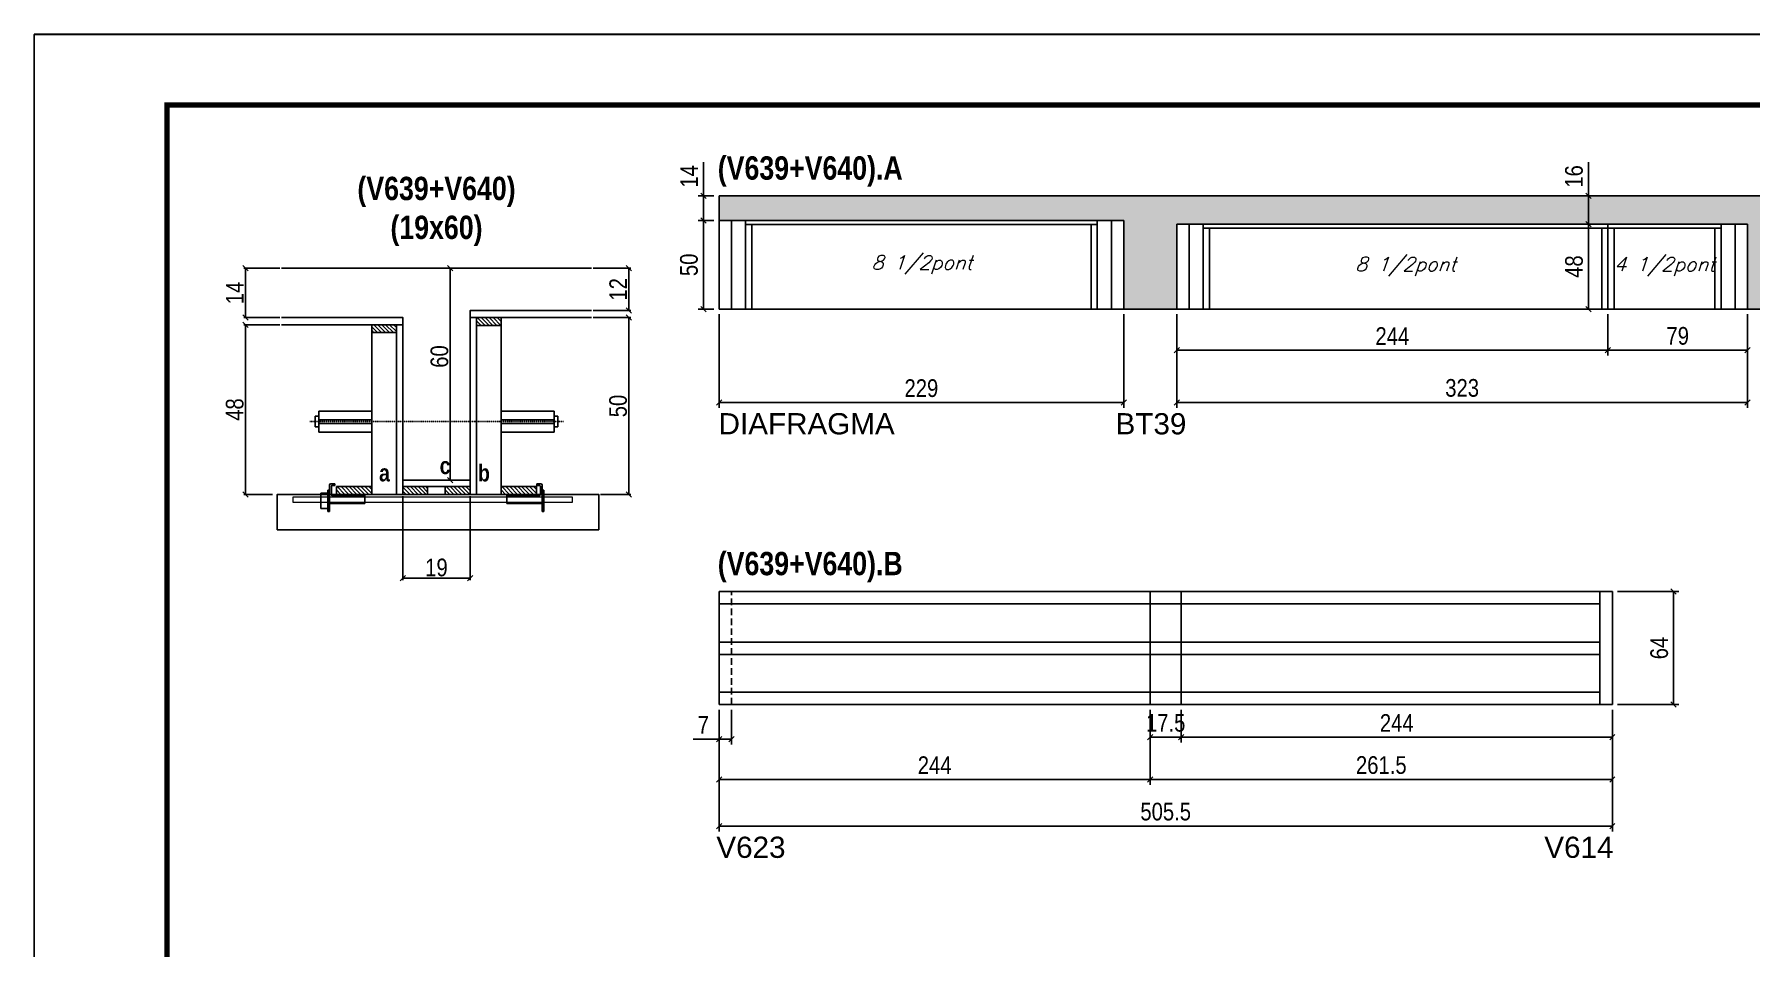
# Model space of a CAD drawing. Extents: x 3309 to 9590, y -2522 to 14608.
# Drawn here: x 6493 to 7464, y 8348 to 8865 of the extents above; entities that cross this region are included whole.
import ezdxf

# ---------------------------------------------------------------- set-up
doc = ezdxf.new("R2010")
doc.units = 0
doc.linetypes.add('DASHED', pattern=[0.75, 0.5, -0.25])
doc.linetypes.add('HIDDEN', pattern=[0.375, 0.25, -0.125])
for name, color, linetype in [('5', 5, 'Continuous'), ('barrote', 251, 'Continuous'), ('COTA', 241, 'Continuous'), ('detalhes', 4, 'Continuous'), ('NOMENCLATURA', 7, 'Continuous'), ('Painéis', 200, 'Continuous'), ('presilha', 1, 'Continuous'), ('SARR_2.2x10', 60, 'Continuous'), ('SARR_2.2x7', 40, 'Continuous'), ('SARR_3.5x7', 81, 'Continuous'), ('TENSOR', 3, 'Continuous'), ('texto', 7, 'Continuous')]:
    doc.layers.add(name, color=color, linetype=linetype)
for name, color, linetype, lineweight in [('CONCRETO', 251, 'Continuous', 25), ('Folhas', 255, 'Continuous', 9), ('SARRAFO DE PRESSAO', 251, 'DASHED', 9), ('SCO-___-LAJ', 2, 'Continuous', 0)]:
    doc.layers.add(name, color=color, linetype=linetype, lineweight=lineweight)
doc.layers.add('Laje_Perimetro', color=7, linetype='Continuous', plot=False)
doc.styles.add('COTA TECNICA', font='techl___.ttf', dxfattribs={"height": 10})
doc.styles.add('COTA TECNICA 2X', font='techl___.ttf', dxfattribs={"height": 10})
doc.styles.add('Romans', font='romans.shx')
doc.styles.get("Standard").update_dxf_attribs({"font": 'arial.ttf'})
doc.styles.add('TECNICA', font='techb___.ttf', dxfattribs={"height": 10})
doc.dimstyles.new('PAINEL', dxfattribs={"dimtxt": 10, "dimasz": 3, "dimexe": 3, "dimexo": 3, "dimgap": 3, "dimtad": 1, "dimdec": 1, "dimzin": 12, "dimdsep": 46, "dimtxsty": 'COTA TECNICA', "dimblk1": 'OBLIQUE', "dimblk2": 'OBLIQUE', "dimsah": 1, "dimcen": 0.9, "dimclrd": 4, "dimclre": 4, "dimclrt": 240, "dimadec": 1, "dimazin": 3, "dimtfac": 1, "dimtdec": 1, "dimtmove": 0, "dimatfit": 3, "dimfxl": 1, "dimtolj": 1, "dimtzin": 12, "dimarcsym": 0})
doc.dimstyles.new('SECAO', dxfattribs={"dimscale": 0.333333, "dimtxt": 5, "dimasz": 9, "dimexe": 3, "dimexo": 3, "dimgap": 3, "dimtad": 1, "dimdec": 1, "dimlfac": 0.5, "dimzin": 12, "dimdsep": 46, "dimtxsty": 'COTA TECNICA 2X', "dimblk1": 'OBLIQUE', "dimblk2": 'OBLIQUE', "dimsah": 1, "dimcen": 0.9, "dimclrd": 4, "dimclre": 4, "dimclrt": 240, "dimadec": 1, "dimazin": 3, "dimtfac": 1, "dimtdec": 1, "dimtmove": 0, "dimatfit": 3, "dimfxl": 1, "dimtolj": 1, "dimtzin": 12, "dimarcsym": 0})
pattern_1 = [(135, (39936.9704, -114907.4508), (-1.122532015, -1.122532015), [])]

# ---------------------------------------------------------------- blocks, each defined once
blk = doc.blocks.new('9999999999')
at = {"layer": 'Folhas'}
blk.add_lwpolyline([(98138.98, 34190.21), (99623.98, 34190.21), (99623.98, 35240.21), (98138.98, 35240.21)], close=True, dxfattribs=at)
at = {"layer": 'Folhas', "color": 30, "const_width": 3}
blk.add_lwpolyline([(98213.98, 34230.21), (99583.98, 34230.21), (99583.98, 35200.21), (98213.98, 35200.21)], close=True, dxfattribs=at)
blk = doc.blocks.new('_Oblique')
at = {"color": 0, "linetype": 'ByBlock', "lineweight": -2}
blk.add_line((-0.5, -0.5), (0.5, 0.5), dxfattribs=at)
blk = doc.blocks.new('*D642')
at = {"layer": 'COTA', "color": 4, "lineweight": -2, "transparency": 16777216}
for p, q in [((6701.43, 8603.72), (6701.43, 8556.25)), ((6739.43, 8603.72), (6739.43, 8556.25)), ((6739.43, 8557.25), (6701.43, 8557.25))]:
    blk.add_line(p, q, dxfattribs=at)
at = {"layer": 'Defpoints', "color": 0, "transparency": 16777216}
for p in [(6701.43, 8604.72), (6739.43, 8604.72), (6701.43, 8557.25)]:
    blk.add_point(p, dxfattribs=at)
at = {"layer": 'COTA', "color": 4, "lineweight": -2, "transparency": 16777216, "xscale": 3, "yscale": 3, "zscale": 3, "rotation": 180}
blk.add_blockref('_Oblique', (6701.43, 8557.25), dxfattribs=at)
at = {"layer": 'COTA', "color": 4, "lineweight": -2, "transparency": 16777216, "xscale": 3, "yscale": 3, "zscale": 3}
blk.add_blockref('_Oblique', (6739.43, 8557.25), dxfattribs=at)
at = {"layer": 'COTA', "color": 240, "transparency": 16777216, "insert": (6720.43, 8563.33), "char_height": 10, "attachment_point": 5, "style": 'COTA TECNICA 2X'}
blk.add_mtext('\\A1;19', dxfattribs=at)
blk = doc.blocks.new('PRESILHA METÁLICA 1')
at = {"layer": 'presilha'}
for p, q in [((6, 15.5), (7.5, 15.5)), ((6, -2.5), (6, 15.5)), ((7.5, 10.6), (7.5, 19.9)), ((7.5, 15.5), (7.5, -2.5)), ((12, 21), (8.6, 21)), ((9, 11.6), (9, 18.9)), ((12, 19.5), (9.6, 19.5)), ((12, 21), (12, 19.5)), ((0, 13), (6, 13)), ((0, 13), (0, 0)), ((6, 0), (0, 0)), ((6, 13), (6, 0)), ((37.5, 4.1), (7.5, 4.1)), ((37.5, 11), (9.6, 11)), ((37.5, 11), (37.5, 4.1)), ((7.5, -2.5), (6, -2.5))]:
    blk.add_line(p, q, dxfattribs=at)
for centre, radius, start, end in [((8.6, 19.9), 1.14, 90, 180), ((9.6, 18.9), 0.57, 90, 180), ((9.6, 11.6), 0.57, 180, 270)]:
    blk.add_arc(centre, radius, start, end, dxfattribs=at)
blk = doc.blocks.new('PRESILHA METÁLICA 2')
at = {"layer": 'presilha'}
for p, q in [((-5.2, 23.5), (-5.2, 22)), ((-5.2, 23.5), (-1.9, 23.5)), ((-5.2, 22), (-2.8, 22)), ((-2.2, 14.1), (-2.2, 21.4)), ((0.8, 18), (-0.8, 18)), ((-0.8, 18), (-0.8, 0)), ((-0.8, 14.6), (-0.8, 22.4)), ((0.8, 0), (0.8, 18)), ((-30.8, 13.5), (-30.8, 6.6)), ((-30.8, 13.5), (-2.8, 13.5)), ((-30.8, 6.6), (-0.8, 6.6)), ((-0.8, 0), (0.8, 0))]:
    blk.add_line(p, q, dxfattribs=at)
for centre, radius, start, end in [((-2.8, 21.4), 0.57, 0, 90), ((-1.9, 22.4), 1.14, 0, 90), ((-2.8, 14.1), 0.57, 270, 0)]:
    blk.add_arc(centre, radius, start, end, dxfattribs=at)
blk = doc.blocks.new('*D643')
at = {"layer": 'COTA', "color": 4, "lineweight": -2, "transparency": 16777216}
for p, q in [((6631.73, 8700.72), (6611.38, 8700.72)), ((6612.38, 8700.72), (6612.38, 8604.72)), ((6627.62, 8604.72), (6611.38, 8604.72))]:
    blk.add_line(p, q, dxfattribs=at)
at = {"layer": 'Defpoints', "color": 0, "transparency": 16777216}
for p in [(6632.73, 8700.72), (6612.38, 8604.72), (6628.62, 8604.72)]:
    blk.add_point(p, dxfattribs=at)
at = {"layer": 'COTA', "color": 4, "lineweight": -2, "transparency": 16777216, "xscale": 3, "yscale": 3, "zscale": 3}
for p, rotation in [((6612.38, 8700.72), 90), ((6612.38, 8604.72), 270)]:
    blk.add_blockref('_Oblique', p, dxfattribs=dict(at, rotation=rotation))
at = {"layer": 'COTA', "color": 240, "transparency": 16777216, "insert": (6606.29, 8652.72), "char_height": 10, "attachment_point": 5, "rotation": 90, "style": 'COTA TECNICA 2X'}
blk.add_mtext('\\A1;48', dxfattribs=at)
blk = doc.blocks.new('*D644')
at = {"layer": 'COTA', "color": 4, "lineweight": -2, "transparency": 16777216}
for p, q in [((6809.13, 8704.72), (6830.35, 8704.72)), ((6829.35, 8704.72), (6829.35, 8604.72)), ((6813.24, 8604.72), (6830.35, 8604.72))]:
    blk.add_line(p, q, dxfattribs=at)
at = {"layer": 'Defpoints', "color": 0, "transparency": 16777216}
for p in [(6808.13, 8704.72), (6812.24, 8604.72), (6829.35, 8604.72)]:
    blk.add_point(p, dxfattribs=at)
at = {"layer": 'COTA', "color": 4, "lineweight": -2, "transparency": 16777216, "xscale": 3, "yscale": 3, "zscale": 3}
for p, rotation in [((6829.35, 8704.72), 90), ((6829.35, 8604.72), 270)]:
    blk.add_blockref('_Oblique', p, dxfattribs=dict(at, rotation=rotation))
at = {"layer": 'COTA', "color": 240, "transparency": 16777216, "insert": (6823.24, 8654.72), "char_height": 10, "attachment_point": 5, "rotation": 90, "style": 'COTA TECNICA 2X'}
blk.add_mtext('\\A1;50', dxfattribs=at)
blk = doc.blocks.new('*D645')
at = {"layer": 'COTA', "color": 4, "lineweight": -2, "transparency": 16777216}
for p, q in [((6738.43, 8732.72), (6727.26, 8732.72)), ((6728.26, 8612.72), (6728.26, 8732.72)), ((6738.43, 8612.72), (6727.26, 8612.72))]:
    blk.add_line(p, q, dxfattribs=at)
at = {"layer": 'Defpoints', "color": 0, "transparency": 16777216}
for p in [(6728.26, 8732.72), (6739.43, 8732.72), (6739.43, 8612.72)]:
    blk.add_point(p, dxfattribs=at)
at = {"layer": 'COTA', "color": 4, "lineweight": -2, "transparency": 16777216, "xscale": 3, "yscale": 3, "zscale": 3}
for p, rotation in [((6728.26, 8732.72), 90), ((6728.26, 8612.72), 270)]:
    blk.add_blockref('_Oblique', p, dxfattribs=dict(at, rotation=rotation))
at = {"layer": 'COTA', "color": 240, "transparency": 16777216, "insert": (6722.15, 8682.72), "char_height": 10, "attachment_point": 5, "rotation": 90, "style": 'COTA TECNICA 2X'}
blk.add_mtext('\\A1;60', dxfattribs=at)
blk = doc.blocks.new('*D646')
at = {"layer": 'COTA', "color": 4, "lineweight": -2, "transparency": 16777216}
for p, q in [((6809.13, 8732.72), (6830.35, 8732.72)), ((6829.35, 8708.72), (6829.35, 8732.72)), ((6809.13, 8708.72), (6830.35, 8708.72))]:
    blk.add_line(p, q, dxfattribs=at)
at = {"layer": 'Defpoints', "color": 0, "transparency": 16777216}
for p in [(6808.13, 8732.72), (6829.35, 8732.72), (6808.13, 8708.72)]:
    blk.add_point(p, dxfattribs=at)
at = {"layer": 'COTA', "color": 4, "lineweight": -2, "transparency": 16777216, "xscale": 3, "yscale": 3, "zscale": 3}
for p, rotation in [((6829.35, 8732.72), 90), ((6829.35, 8708.72), 270)]:
    blk.add_blockref('_Oblique', p, dxfattribs=dict(at, rotation=rotation))
at = {"layer": 'COTA', "color": 240, "transparency": 16777216, "insert": (6823.29, 8720.72), "char_height": 10, "attachment_point": 5, "rotation": 90, "style": 'COTA TECNICA 2X'}
blk.add_mtext('\\A1;12', dxfattribs=at)
blk = doc.blocks.new('*D647')
at = {"layer": 'COTA', "color": 4, "lineweight": -2, "transparency": 16777216}
for p, q in [((6631.73, 8732.72), (6611.38, 8732.72)), ((6612.38, 8704.72), (6612.38, 8732.72)), ((6631.73, 8704.72), (6611.38, 8704.72))]:
    blk.add_line(p, q, dxfattribs=at)
at = {"layer": 'Defpoints', "color": 0, "transparency": 16777216}
for p in [(6612.38, 8732.72), (6632.73, 8732.72), (6632.73, 8704.72)]:
    blk.add_point(p, dxfattribs=at)
at = {"layer": 'COTA', "color": 4, "lineweight": -2, "transparency": 16777216, "xscale": 3, "yscale": 3, "zscale": 3}
for p, rotation in [((6612.38, 8732.72), 90), ((6612.38, 8704.72), 270)]:
    blk.add_blockref('_Oblique', p, dxfattribs=dict(at, rotation=rotation))
at = {"layer": 'COTA', "color": 240, "transparency": 16777216, "insert": (6606.31, 8718.72), "char_height": 10, "attachment_point": 5, "rotation": 90, "style": 'COTA TECNICA 2X'}
blk.add_mtext('\\A1;14', dxfattribs=at)
blk = doc.blocks.new('*D648')
at = {"layer": 'COTA', "color": 4, "lineweight": -2, "transparency": 16777216}
for p, q in [((6880.35, 8706.59), (6880.35, 8653.69)), ((7109.35, 8706.59), (7109.35, 8653.69)), ((6880.35, 8656.69), (7109.35, 8656.69))]:
    blk.add_line(p, q, dxfattribs=at)
at = {"layer": 'Defpoints', "color": 0, "transparency": 16777216}
for p in [(6880.35, 8709.59, 0), (7109.35, 8709.59, 0), (7109.35, 8656.69)]:
    blk.add_point(p, dxfattribs=at)
at = {"layer": 'COTA', "color": 4, "lineweight": -2, "transparency": 16777216, "xscale": 3, "yscale": 3, "zscale": 3, "rotation": 180}
blk.add_blockref('_Oblique', (6880.35, 8656.69), dxfattribs=at)
at = {"layer": 'COTA', "color": 4, "lineweight": -2, "transparency": 16777216, "xscale": 3, "yscale": 3, "zscale": 3}
blk.add_blockref('_Oblique', (7109.35, 8656.69), dxfattribs=at)
at = {"layer": 'COTA', "color": 240, "transparency": 16777216, "insert": (6994.85, 8664.78), "char_height": 10, "attachment_point": 5, "style": 'COTA TECNICA'}
blk.add_mtext('\\A1;229', dxfattribs=at)
blk = doc.blocks.new('*D649')
at = {"layer": 'COTA', "color": 4, "lineweight": -2, "transparency": 16777216}
for p, q in [((7139.35, 8706.59), (7139.35, 8653.69)), ((7462.35, 8706.59), (7462.35, 8653.69)), ((7139.35, 8656.69), (7462.35, 8656.69))]:
    blk.add_line(p, q, dxfattribs=at)
at = {"layer": 'Defpoints', "color": 0, "transparency": 16777216}
for p in [(7139.35, 8709.59, 0), (7462.35, 8709.59, 0), (7462.35, 8656.69)]:
    blk.add_point(p, dxfattribs=at)
at = {"layer": 'COTA', "color": 4, "lineweight": -2, "transparency": 16777216, "xscale": 3, "yscale": 3, "zscale": 3, "rotation": 180}
blk.add_blockref('_Oblique', (7139.35, 8656.69), dxfattribs=at)
at = {"layer": 'COTA', "color": 4, "lineweight": -2, "transparency": 16777216, "xscale": 3, "yscale": 3, "zscale": 3}
blk.add_blockref('_Oblique', (7462.35, 8656.69), dxfattribs=at)
at = {"layer": 'COTA', "color": 240, "transparency": 16777216, "insert": (7300.85, 8664.91), "char_height": 10, "attachment_point": 5, "style": 'COTA TECNICA'}
blk.add_mtext('\\A1;323', dxfattribs=at)
blk = doc.blocks.new('*D650')
at = {"layer": 'COTA', "color": 4, "lineweight": -2, "transparency": 16777216}
for p, q in [((7139.35, 8706.59), (7139.35, 8683.25)), ((7383.35, 8706.59), (7383.35, 8683.25)), ((7139.35, 8686.25), (7383.35, 8686.25))]:
    blk.add_line(p, q, dxfattribs=at)
at = {"layer": 'Defpoints', "color": 0, "transparency": 16777216}
for p in [(7139.35, 8709.59), (7383.35, 8709.59), (7383.35, 8686.25)]:
    blk.add_point(p, dxfattribs=at)
at = {"layer": 'COTA', "color": 4, "lineweight": -2, "transparency": 16777216, "xscale": 3, "yscale": 3, "zscale": 3, "rotation": 180}
blk.add_blockref('_Oblique', (7139.35, 8686.25), dxfattribs=at)
at = {"layer": 'COTA', "color": 4, "lineweight": -2, "transparency": 16777216, "xscale": 3, "yscale": 3, "zscale": 3}
blk.add_blockref('_Oblique', (7383.35, 8686.25), dxfattribs=at)
at = {"layer": 'COTA', "color": 240, "transparency": 16777216, "insert": (7261.35, 8694.32), "char_height": 10, "attachment_point": 5, "style": 'COTA TECNICA'}
blk.add_mtext('\\A1;244', dxfattribs=at)
blk = doc.blocks.new('*D651')
at = {"layer": 'COTA', "color": 4, "lineweight": -2, "transparency": 16777216}
for p, q in [((7383.35, 8706.59), (7383.35, 8683.25)), ((7462.35, 8706.59), (7462.35, 8683.25)), ((7383.35, 8686.25), (7462.35, 8686.25))]:
    blk.add_line(p, q, dxfattribs=at)
at = {"layer": 'Defpoints', "color": 0, "transparency": 16777216}
for p in [(7383.35, 8709.59), (7462.35, 8709.59), (7462.35, 8686.25)]:
    blk.add_point(p, dxfattribs=at)
at = {"layer": 'COTA', "color": 4, "lineweight": -2, "transparency": 16777216, "xscale": 3, "yscale": 3, "zscale": 3, "rotation": 180}
blk.add_blockref('_Oblique', (7383.35, 8686.25), dxfattribs=at)
at = {"layer": 'COTA', "color": 4, "lineweight": -2, "transparency": 16777216, "xscale": 3, "yscale": 3, "zscale": 3}
blk.add_blockref('_Oblique', (7462.35, 8686.25), dxfattribs=at)
at = {"layer": 'COTA', "color": 240, "transparency": 16777216, "insert": (7422.85, 8694.35), "char_height": 10, "attachment_point": 5, "style": 'COTA TECNICA'}
blk.add_mtext('\\A1;79', dxfattribs=at)
blk = doc.blocks.new('*D658')
at = {"layer": 'COTA', "color": 4, "lineweight": -2, "transparency": 16777216}
for p, q in [((7380.35, 8757.59), (7369.29, 8757.59)), ((7372.29, 8757.59), (7372.29, 8709.59)), ((7380.35, 8709.59), (7369.29, 8709.59))]:
    blk.add_line(p, q, dxfattribs=at)
at = {"layer": 'Defpoints', "color": 0, "transparency": 16777216}
for p in [(7383.35, 8757.59), (7372.29, 8709.59), (7383.35, 8709.59)]:
    blk.add_point(p, dxfattribs=at)
at = {"layer": 'COTA', "color": 4, "lineweight": -2, "transparency": 16777216, "xscale": 3, "yscale": 3, "zscale": 3}
for p, rotation in [((7372.29, 8757.59), 90), ((7372.29, 8709.59), 270)]:
    blk.add_blockref('_Oblique', p, dxfattribs=dict(at, rotation=rotation))
at = {"layer": 'COTA', "color": 240, "transparency": 16777216, "insert": (7364.2, 8733.59), "char_height": 10, "attachment_point": 5, "rotation": 90, "style": 'COTA TECNICA'}
blk.add_mtext('\\A1;48', dxfattribs=at)
blk = doc.blocks.new('*D659')
at = {"layer": 'COTA', "color": 4, "lineweight": -2, "transparency": 16777216}
for p, q in [((7372.29, 8773.59), (7372.29, 8792.61)), ((7380.35, 8773.59), (7369.29, 8773.59)), ((7372.29, 8757.59), (7372.29, 8773.59)), ((7380.35, 8757.59), (7369.29, 8757.59))]:
    blk.add_line(p, q, dxfattribs=at)
at = {"layer": 'Defpoints', "color": 0, "transparency": 16777216}
for p in [(7372.29, 8773.59), (7383.35, 8773.59), (7383.35, 8757.59)]:
    blk.add_point(p, dxfattribs=at)
at = {"layer": 'COTA', "color": 4, "lineweight": -2, "transparency": 16777216, "xscale": 3, "yscale": 3, "zscale": 3}
for p, rotation in [((7372.29, 8773.59), 90), ((7372.29, 8757.59), 270)]:
    blk.add_blockref('_Oblique', p, dxfattribs=dict(at, rotation=rotation))
at = {"layer": 'COTA', "color": 240, "transparency": 16777216, "insert": (7364.19, 8784.6), "char_height": 10, "attachment_point": 5, "rotation": 90, "style": 'COTA TECNICA'}
blk.add_mtext('\\A1;16', dxfattribs=at)
blk = doc.blocks.new('*D660')
at = {"layer": 'COTA', "color": 4, "lineweight": -2, "transparency": 16777216}
for p, q in [((6877.35, 8759.59), (6868.47, 8759.59)), ((6871.47, 8759.59), (6871.47, 8709.59)), ((6877.35, 8709.59), (6868.47, 8709.59))]:
    blk.add_line(p, q, dxfattribs=at)
at = {"layer": 'Defpoints', "color": 0, "transparency": 16777216}
for p in [(6880.35, 8759.59), (6871.47, 8709.59), (6880.35, 8709.59)]:
    blk.add_point(p, dxfattribs=at)
at = {"layer": 'COTA', "color": 4, "lineweight": -2, "transparency": 16777216, "xscale": 3, "yscale": 3, "zscale": 3}
for p, rotation in [((6871.47, 8759.59), 90), ((6871.47, 8709.59), 270)]:
    blk.add_blockref('_Oblique', p, dxfattribs=dict(at, rotation=rotation))
at = {"layer": 'COTA', "color": 240, "transparency": 16777216, "insert": (6863.36, 8734.59), "char_height": 10, "attachment_point": 5, "rotation": 90, "style": 'COTA TECNICA'}
blk.add_mtext('\\A1;50', dxfattribs=at)
blk = doc.blocks.new('*D661')
at = {"layer": 'COTA', "color": 4, "lineweight": -2, "transparency": 16777216}
for p, q in [((6871.47, 8773.59), (6871.47, 8792.71)), ((6877.35, 8773.59), (6868.47, 8773.59)), ((6871.47, 8759.59), (6871.47, 8773.59)), ((6877.35, 8759.59), (6868.47, 8759.59))]:
    blk.add_line(p, q, dxfattribs=at)
at = {"layer": 'Defpoints', "color": 0, "transparency": 16777216}
for p in [(6871.47, 8773.59), (6880.35, 8773.59), (6880.35, 8759.59)]:
    blk.add_point(p, dxfattribs=at)
at = {"layer": 'COTA', "color": 4, "lineweight": -2, "transparency": 16777216, "xscale": 3, "yscale": 3, "zscale": 3}
for p, rotation in [((6871.47, 8773.59), 90), ((6871.47, 8759.59), 270)]:
    blk.add_blockref('_Oblique', p, dxfattribs=dict(at, rotation=rotation))
at = {"layer": 'COTA', "color": 240, "transparency": 16777216, "insert": (6863.4, 8784.65), "char_height": 10, "attachment_point": 5, "rotation": 90, "style": 'COTA TECNICA'}
blk.add_mtext('\\A1;14', dxfattribs=at)
blk = doc.blocks.new('*D662')
at = {"layer": 'COTA', "color": 4, "linetype": 'ByBlock', "lineweight": -2, "transparency": 16777216}
for p, q in [((6880.35, 8482.83), (6880.35, 8414.11)), ((7385.85, 8482.83), (7385.85, 8414.11)), ((7385.85, 8417.11), (6880.35, 8417.11))]:
    blk.add_line(p, q, dxfattribs=at)
at = {"layer": 'Defpoints', "color": 0, "linetype": 'ByBlock', "transparency": 16777216}
for p in [(6880.35, 8485.83), (7385.85, 8485.83), (6880.35, 8417.11)]:
    blk.add_point(p, dxfattribs=at)
at = {"layer": 'COTA', "color": 4, "linetype": 'ByBlock', "lineweight": -2, "transparency": 16777216, "xscale": 3, "yscale": 3, "zscale": 3, "rotation": 180}
blk.add_blockref('_Oblique', (6880.35, 8417.11), dxfattribs=at)
at = {"layer": 'COTA', "color": 4, "linetype": 'ByBlock', "lineweight": -2, "transparency": 16777216, "xscale": 3, "yscale": 3, "zscale": 3}
blk.add_blockref('_Oblique', (7385.85, 8417.11), dxfattribs=at)
at = {"layer": 'COTA', "color": 240, "linetype": 'ByBlock', "transparency": 16777216, "insert": (7133.1, 8425.22), "char_height": 10, "attachment_point": 5, "style": 'COTA TECNICA'}
blk.add_mtext('\\A1;505.5', dxfattribs=at)
blk = doc.blocks.new('*D663')
at = {"layer": 'COTA', "color": 4, "lineweight": -2, "transparency": 16777216}
for p, q in [((6880.35, 8482.83), (6880.35, 8440.45)), ((7124.35, 8482.83), (7124.35, 8440.45)), ((6880.35, 8443.45), (7124.35, 8443.45))]:
    blk.add_line(p, q, dxfattribs=at)
at = {"layer": 'Defpoints', "color": 0, "transparency": 16777216}
for p in [(6880.35, 8485.83, 0), (7124.35, 8485.83, 0), (7124.35, 8443.45)]:
    blk.add_point(p, dxfattribs=at)
at = {"layer": 'COTA', "color": 4, "lineweight": -2, "transparency": 16777216, "xscale": 3, "yscale": 3, "zscale": 3, "rotation": 180}
blk.add_blockref('_Oblique', (6880.35, 8443.45), dxfattribs=at)
at = {"layer": 'COTA', "color": 4, "lineweight": -2, "transparency": 16777216, "xscale": 3, "yscale": 3, "zscale": 3}
blk.add_blockref('_Oblique', (7124.35, 8443.45), dxfattribs=at)
at = {"layer": 'COTA', "color": 240, "transparency": 16777216, "insert": (7002.35, 8451.53), "char_height": 10, "attachment_point": 5, "style": 'COTA TECNICA'}
blk.add_mtext('\\A1;244', dxfattribs=at)
blk = doc.blocks.new('*D664')
at = {"layer": 'COTA', "color": 4, "lineweight": -2, "transparency": 16777216}
for p, q in [((7124.35, 8482.83), (7124.35, 8440.45)), ((7385.85, 8482.83), (7385.85, 8440.45)), ((7124.35, 8443.45), (7385.85, 8443.45))]:
    blk.add_line(p, q, dxfattribs=at)
at = {"layer": 'Defpoints', "color": 0, "transparency": 16777216}
for p in [(7124.35, 8485.83, 0), (7385.85, 8485.83, 0), (7385.85, 8443.45)]:
    blk.add_point(p, dxfattribs=at)
at = {"layer": 'COTA', "color": 4, "lineweight": -2, "transparency": 16777216, "xscale": 3, "yscale": 3, "zscale": 3, "rotation": 180}
blk.add_blockref('_Oblique', (7124.35, 8443.45), dxfattribs=at)
at = {"layer": 'COTA', "color": 4, "lineweight": -2, "transparency": 16777216, "xscale": 3, "yscale": 3, "zscale": 3}
blk.add_blockref('_Oblique', (7385.85, 8443.45), dxfattribs=at)
at = {"layer": 'COTA', "color": 240, "transparency": 16777216, "insert": (7255.1, 8451.56), "char_height": 10, "attachment_point": 5, "style": 'COTA TECNICA'}
blk.add_mtext('\\A1;261.5', dxfattribs=at)
blk = doc.blocks.new('*D665')
at = {"layer": 'COTA', "color": 4, "lineweight": -2, "transparency": 16777216}
for p, q in [((7388.85, 8549.83), (7423.52, 8549.83)), ((7420.52, 8549.83), (7420.52, 8485.83)), ((7388.85, 8485.83), (7423.52, 8485.83))]:
    blk.add_line(p, q, dxfattribs=at)
at = {"layer": 'Defpoints', "color": 0, "transparency": 16777216}
for p in [(7385.85, 8549.83, 0), (7385.85, 8485.83, 0), (7420.52, 8485.83)]:
    blk.add_point(p, dxfattribs=at)
at = {"layer": 'COTA', "color": 4, "lineweight": -2, "transparency": 16777216, "xscale": 3, "yscale": 3, "zscale": 3}
for p, rotation in [((7420.52, 8549.83), 90), ((7420.52, 8485.83), 270)]:
    blk.add_blockref('_Oblique', p, dxfattribs=dict(at, rotation=rotation))
at = {"layer": 'COTA', "color": 240, "transparency": 16777216, "insert": (7412.41, 8517.83), "char_height": 10, "attachment_point": 5, "rotation": 90, "style": 'COTA TECNICA'}
blk.add_mtext('\\A1;64', dxfattribs=at)
blk = doc.blocks.new('*D666')
at = {"layer": 'COTA', "color": 4, "lineweight": -2, "transparency": 16777216}
for p, q in [((6880.35, 8482.83), (6880.35, 8463.3)), ((6887.35, 8482.83), (6887.35, 8463.3)), ((6880.35, 8466.3), (6865.62, 8466.3)), ((6887.35, 8466.3), (6880.35, 8466.3))]:
    blk.add_line(p, q, dxfattribs=at)
at = {"layer": 'Defpoints', "color": 0, "transparency": 16777216}
for p in [(6880.35, 8485.83, 0), (6887.35, 8485.83, 0), (6880.35, 8466.3)]:
    blk.add_point(p, dxfattribs=at)
at = {"layer": 'COTA', "color": 4, "lineweight": -2, "transparency": 16777216, "xscale": 3, "yscale": 3, "zscale": 3, "rotation": 180}
blk.add_blockref('_Oblique', (6880.35, 8466.3), dxfattribs=at)
at = {"layer": 'COTA', "color": 4, "lineweight": -2, "transparency": 16777216, "xscale": 3, "yscale": 3, "zscale": 3}
blk.add_blockref('_Oblique', (6887.35, 8466.3), dxfattribs=at)
at = {"layer": 'COTA', "color": 240, "transparency": 16777216, "insert": (6871.48, 8474.37), "char_height": 10, "attachment_point": 5, "style": 'COTA TECNICA'}
blk.add_mtext('\\A1;7', dxfattribs=at)
blk = doc.blocks.new('*D667')
at = {"layer": 'COTA', "color": 4, "lineweight": -2, "transparency": 16777216}
for p, q in [((7124.35, 8482.83), (7124.35, 8464.34)), ((7141.85, 8482.83), (7141.85, 8464.34)), ((7124.35, 8467.34), (7141.85, 8467.34))]:
    blk.add_line(p, q, dxfattribs=at)
at = {"layer": 'Defpoints', "color": 0, "transparency": 16777216}
for p in [(7124.35, 8485.83, 0), (7141.85, 8485.83, 0), (7141.85, 8467.34)]:
    blk.add_point(p, dxfattribs=at)
at = {"layer": 'COTA', "color": 4, "lineweight": -2, "transparency": 16777216, "xscale": 3, "yscale": 3, "zscale": 3, "rotation": 180}
blk.add_blockref('_Oblique', (7124.35, 8467.34), dxfattribs=at)
at = {"layer": 'COTA', "color": 4, "lineweight": -2, "transparency": 16777216, "xscale": 3, "yscale": 3, "zscale": 3}
blk.add_blockref('_Oblique', (7141.85, 8467.34), dxfattribs=at)
at = {"layer": 'COTA', "color": 240, "transparency": 16777216, "insert": (7133.1, 8475.45), "char_height": 10, "attachment_point": 5, "style": 'COTA TECNICA'}
blk.add_mtext('\\A1;17.5', dxfattribs=at)
blk = doc.blocks.new('*D668')
at = {"layer": 'COTA', "color": 4, "lineweight": -2, "transparency": 16777216}
for p, q in [((7141.85, 8482.83), (7141.85, 8464.34)), ((7385.85, 8482.83), (7385.85, 8464.34)), ((7141.85, 8467.34), (7385.85, 8467.34))]:
    blk.add_line(p, q, dxfattribs=at)
at = {"layer": 'Defpoints', "color": 0, "transparency": 16777216}
for p in [(7141.85, 8485.83, 0), (7385.85, 8485.83, 0), (7385.85, 8467.34)]:
    blk.add_point(p, dxfattribs=at)
at = {"layer": 'COTA', "color": 4, "lineweight": -2, "transparency": 16777216, "xscale": 3, "yscale": 3, "zscale": 3, "rotation": 180}
blk.add_blockref('_Oblique', (7141.85, 8467.34), dxfattribs=at)
at = {"layer": 'COTA', "color": 4, "lineweight": -2, "transparency": 16777216, "xscale": 3, "yscale": 3, "zscale": 3}
blk.add_blockref('_Oblique', (7385.85, 8467.34), dxfattribs=at)
at = {"layer": 'COTA', "color": 240, "transparency": 16777216, "insert": (7263.85, 8475.41), "char_height": 10, "attachment_point": 5, "style": 'COTA TECNICA'}
blk.add_mtext('\\A1;244', dxfattribs=at)

msp = doc.modelspace()

# ---------------------------------------------------------------- hatches: boundary and pattern name
at = {"layer": 'COTA'}
h = msp.add_hatch(dxfattribs=at)
h.set_pattern_fill('AR-CONC', color=256, scale=0.03)
h.paths.add_polyline_path([(7492.35, 8759.59), (7855.35, 8759.59), (7855.35, 8773.59), (6880.35, 8773.59), (6880.35, 8759.59), (7109.35, 8759.59), (7109.35, 8709.59), (7139.35, 8709.59), (7139.35, 8757.59), (7462.35, 8757.59), (7462.35, 8709.59), (7492.35, 8709.59)])
at = {"layer": 'SARR_2.2x10'}
h = msp.add_hatch(dxfattribs=at)
h.set_pattern_fill('ANSI31', color=256, scale=0.5, angle=90)
h.set_pattern_definition([(135, (39857.3704, -114907.4508), (-1.122532015, -1.122532015), [])])
h.paths.add_polyline_path([(6663.83, 8609.12), (6663.83, 8604.72), (6683.83, 8604.72), (6683.83, 8609.12)])
h = msp.add_hatch(dxfattribs=at)
h.set_pattern_fill('ANSI31', color=256, scale=0.5, angle=90)
h.set_pattern_definition([(135, (39950.5704, -114907.4508), (-1.122532015, -1.122532015), [])])
h.paths.add_polyline_path([(6757.03, 8609.12), (6757.03, 8604.72), (6777.03, 8604.72), (6777.03, 8609.12)])
at = {"layer": 'SARR_2.2x7'}
h = msp.add_hatch(dxfattribs=at)
h.set_pattern_fill('ANSI31', color=256, scale=0.5, angle=90)
h.set_pattern_definition([(135, (39851.3704, -114811.8508), (-1.122532015, -1.122532015), [])])
h.paths.add_polyline_path([(6743.03, 8704.72), (6743.03, 8700.32), (6757.03, 8700.32), (6757.03, 8704.72)])
h = msp.add_hatch(dxfattribs=at)
h.set_pattern_fill('ANSI31', color=256, scale=0.5, angle=90)
h.set_pattern_definition([(135, (39871.3704, -114815.8508), (-1.122532015, -1.122532015), [])])
h.paths.add_polyline_path([(6697.83, 8700.72), (6697.83, 8696.32), (6683.83, 8696.32), (6683.83, 8700.72)])
h = msp.add_hatch(dxfattribs=at)
h.set_pattern_fill('ANSI31', color=256, scale=0.5, angle=90)
h.set_pattern_definition(pattern_1)
h.paths.add_polyline_path([(6715.43, 8604.72), (6715.43, 8609.12), (6701.43, 8609.12), (6701.43, 8604.72)])
h = msp.add_hatch(dxfattribs=at)
h.set_pattern_fill('ANSI31', color=256, scale=0.5, angle=90)
h.set_pattern_definition(pattern_1)
h.paths.add_polyline_path([(6725.43, 8609.12), (6725.43, 8604.72), (6739.43, 8604.72), (6739.43, 8609.12)])

# ---------------------------------------------------------------- linework, layer by layer
at = {"ltscale": 3}
for p, q in [((6651.83, 8648.89), (6651.83, 8642.89)), ((6653.83, 8648.89), (6651.83, 8648.89)), ((6653.83, 8651.89), (6653.83, 8639.89)), ((6653.83, 8651.89), (6683.83, 8651.89)), ((6683.83, 8646.89), (6653.83, 8646.89)), ((6683.83, 8644.89), (6653.83, 8644.89)), ((6787.03, 8651.89), (6757.03, 8651.89)), ((6757.03, 8646.89), (6787.03, 8646.89)), ((6757.03, 8644.89), (6787.03, 8644.89)), ((6787.03, 8651.89), (6787.03, 8639.89)), ((6789.03, 8648.89), (6787.03, 8648.89)), ((6789.03, 8648.89), (6789.03, 8642.89)), ((6653.83, 8642.89), (6651.83, 8642.89)), ((6653.83, 8639.89), (6683.83, 8639.89)), ((6787.03, 8639.89), (6757.03, 8639.89)), ((6787.03, 8642.89), (6789.03, 8642.89))]:
    msp.add_line(p, q, dxfattribs=at)
at = {"layer": 'barrote'}
msp.add_lwpolyline([(6630.38, 8584.72), (6812.29, 8584.72), (6812.29, 8604.72), (6630.38, 8604.72)], close=True, dxfattribs=at)
at = {"layer": 'CONCRETO', "linetype": 'Continuous'}
msp.add_line((6808.13, 8732.72), (6632.73, 8732.72), dxfattribs=at)
at = {"layer": 'COTA'}
for p, q in [((6880.35, 8759.59), (6880.35, 8773.59)), ((6880.35, 8773.59), (7855.35, 8773.59)), ((7109.35, 8709.59), (7139.35, 8709.59)), ((7462.35, 8709.59), (7492.35, 8709.59))]:
    msp.add_line(p, q, dxfattribs=at)
at = {"layer": 'detalhes', "color": 250}
msp.add_line((6630.38, 8584.72), (6630.38, 8604.72), dxfattribs=at)
at = {"layer": 'Laje_Perimetro'}
msp.add_lwpolyline([(7977.87, 8864.98), (6492.87, 8864.98), (6492.87, 7814.98), (7977.87, 7814.98)], close=True, dxfattribs=at)
at = {"layer": 'Painéis', "linetype": 'ByBlock'}
for p, q in [((7109.35, 8759.59), (6880.35, 8759.59)), ((6880.35, 8759.59), (6880.35, 8709.59)), ((7109.35, 8709.59), (7109.35, 8759.59)), ((7462.35, 8757.59), (7139.35, 8757.59)), ((7139.35, 8757.59), (7139.35, 8709.59)), ((7383.35, 8757.59), (7383.35, 8709.59)), ((7462.35, 8709.59), (7462.35, 8757.59)), ((6880.35, 8709.59), (7109.35, 8709.59)), ((7139.35, 8709.59), (7462.35, 8709.59)), ((7385.85, 8549.83, 0), (6880.35, 8549.83, 0)), ((6880.35, 8485.83, 0), (6880.35, 8549.83, 0)), ((7124.35, 8485.83, 0), (7124.35, 8549.83, 0)), ((7141.85, 8485.83, 0), (7141.85, 8549.83, 0)), ((7385.85, 8485.83, 0), (7385.85, 8549.83, 0)), ((7385.85, 8485.83, 0), (6880.35, 8485.83, 0))]:
    msp.add_line(p, q, dxfattribs=at)
at = {"layer": 'Painéis', "linetype": 'Continuous', "elevation": 0}
for points in [[(6632.73, 8700.72), (6701.43, 8700.72), (6701.43, 8704.72), (6632.73, 8704.72)], [(6808.13, 8704.72), (6739.43, 8704.72), (6739.43, 8708.72), (6808.13, 8708.72)]]:
    msp.add_lwpolyline(points, dxfattribs=at)
at = {"layer": 'Painéis', "linetype": 'Continuous'}
for points in [[(6743.03, 8604.72), (6743.03, 8704.72), (6739.43, 8704.72), (6739.43, 8604.72)], [(6697.83, 8604.72), (6697.83, 8700.72), (6701.43, 8700.72), (6701.43, 8604.72)], [(6739.43, 8612.72), (6701.43, 8612.72), (6701.43, 8609.12), (6739.43, 8609.12)]]:
    msp.add_lwpolyline(points, close=True, dxfattribs=at)
at = {"layer": 'SARR_2.2x10'}
for points in [[(6663.83, 8609.12), (6683.83, 8609.12), (6683.83, 8604.72), (6663.83, 8604.72)], [(6757.03, 8609.12), (6777.03, 8609.12), (6777.03, 8604.72), (6757.03, 8604.72)]]:
    msp.add_lwpolyline(points, close=True, dxfattribs=at)
at = {"layer": 'SARR_2.2x7', "linetype": 'Continuous'}
for p, q in [((6887.35, 8709.59), (6887.35, 8759.59)), ((7094.35, 8757.39), (6895.35, 8757.39)), ((7102.35, 8709.59), (7102.35, 8759.59)), ((7146.35, 8709.59), (7146.35, 8757.59)), ((7383.35, 8755.39), (7154.35, 8755.39)), ((7447.35, 8755.39), (7383.35, 8755.39)), ((7455.35, 8709.59), (7455.35, 8757.59)), ((7378.85, 8485.83, 0), (7378.85, 8549.83, 0)), ((7378.85, 8542.83, 0), (6880.35, 8542.83, 0)), ((7378.85, 8521.1, 0), (6880.35, 8521.1, 0)), ((7378.85, 8514.1, 0), (6880.35, 8514.1, 0)), ((7378.85, 8492.83, 0), (6880.35, 8492.83, 0))]:
    msp.add_line(p, q, dxfattribs=at)
at = {"layer": 'SARR_2.2x7', "linetype": 'HIDDEN', "ltscale": 15}
msp.add_line((6887.35, 8485.83, 0), (6887.35, 8549.83, 0), dxfattribs=at)
at = {"layer": 'SARR_2.2x7', "elevation": 0}
for points in [[(6757.03, 8704.72), (6743.03, 8704.72), (6743.03, 8700.32), (6757.03, 8700.32)], [(6683.83, 8700.72), (6697.83, 8700.72), (6697.83, 8696.32), (6683.83, 8696.32)]]:
    msp.add_lwpolyline(points, close=True, dxfattribs=at)
at = {"layer": 'SARR_2.2x7'}
for points in [[(6701.43, 8609.12), (6715.43, 8609.12), (6715.43, 8604.72), (6701.43, 8604.72)], [(6739.43, 8609.12), (6725.43, 8609.12), (6725.43, 8604.72), (6739.43, 8604.72)]]:
    msp.add_lwpolyline(points, close=True, dxfattribs=at)
at = {"layer": 'SARR_3.5x7'}
for p, q in [((6895.35, 8759.59), (6895.35, 8709.59)), ((6898.85, 8757.39), (6898.85, 8709.59)), ((7090.85, 8757.39), (7090.85, 8709.59)), ((7094.35, 8759.59), (7094.35, 8709.59)), ((7154.35, 8757.59), (7154.35, 8709.59)), ((7157.85, 8755.39), (7157.85, 8709.59)), ((7379.85, 8755.39), (7379.85, 8709.59)), ((7386.85, 8755.39), (7386.85, 8709.59)), ((7443.85, 8755.39), (7443.85, 8709.59)), ((7447.35, 8757.59), (7447.35, 8709.59))]:
    msp.add_line(p, q, dxfattribs=at)
for points in [[(6697.83, 8696.32), (6683.83, 8696.32), (6683.83, 8604.72), (6697.83, 8604.72)], [(6743.03, 8700.32), (6757.03, 8700.32), (6757.03, 8604.72), (6743.03, 8604.72)]]:
    msp.add_lwpolyline(points, close=True, dxfattribs=at)
at = {"layer": 'SCO-___-LAJ', "color": 1}
msp.add_lwpolyline([(6639.38, 8603.39), (6797.21, 8603.39), (6797.21, 8600.19), (6639.38, 8600.19)], close=True, dxfattribs=at)
at = {"layer": 'TENSOR', "linetype": 'HIDDEN', "ltscale": 0.5}
msp.add_line((6648.83, 8645.89), (6792.34, 8645.89), dxfattribs=at)

# ---------------------------------------------------------------- block references
at = {"layer": 'presilha', "xscale": 0.6666666666666666, "yscale": 0.6666666666666666, "zscale": 0.6666666666666666}
for name, p in [('PRESILHA METÁLICA 1', (6654.96, 8596.75)), ('PRESILHA METÁLICA 2', (6780.71, 8595.09))]:
    msp.add_blockref(name, p, dxfattribs=at)
at = {"layer": 'SARRAFO DE PRESSAO', "color": 6, "linetype": 'ByBlock'}
msp.add_blockref('9999999999', (-91646.11, -26375.22), dxfattribs=at)

# ---------------------------------------------------------------- texts
at = {"layer": '5', "linetype": 'Continuous'}
for s, rotation, p in [('DIAFRAGMA', 0.00004, (6880.11, 8638.68)), ('BT39', 0.00004, (7104.74, 8638.68)), ('V623', 359.99996, (6878.82, 8399.1, 0)), ('V614', 359.99996, (7347.35, 8399.1, 0))]:
    msp.add_text(s, height=12, rotation=rotation, dxfattribs=at).set_placement(p)
at = {"layer": 'detalhes', "style": 'TECNICA'}
for s, p in [('a', (6687.96, 8612.08)), ('c', (6722.25, 8616.19)), ('b', (6743.93, 8612.07))]:
    msp.add_text(s, height=9.6, dxfattribs=at).set_placement(p)
at = {"layer": 'NOMENCLATURA', "style": 'TECNICA'}
for s, p in [('(V639+V640).A', (6879.63, 8782.78)), ('(V639+V640).B', (6879.63, 8559.01, 0))]:
    msp.add_text(s, height=13.2, dxfattribs=at).set_placement(p)
at = {"layer": 'NOMENCLATURA', "insert": (6720.46, 8784.41), "char_height": 13.2, "attachment_point": 2, "style": 'TECNICA'}
msp.add_mtext_dynamic_manual_height_columns('(V639+V640)\\P(19x60)', width=300.2766, gutter_width=1, heights=[0], dxfattribs=at)
at = {"layer": 'texto', "color": 2, "char_height": 8, "attachment_point": 5, "style": 'Romans'}
for s, insert in [('{\\Q19;\\C256;8 1/2pont}', (6995.1, 8734.59)), ('{\\Q19;\\C256;8 1/2pont}', (7268.85, 8733.59)), ('{\\Q19;\\C256;4 1/2pont}', (7415.35, 8733.59))]:
    msp.add_mtext(s, dxfattribs=dict(at, insert=insert))

# ---------------------------------------------------------------- dimensions: what is measured, and where the dimension line sits
at = {"layer": 'COTA'}
for base, p1, p2, dimstyle, picture, middle in [((6871.47, 8773.59), (6880.35, 8759.59), (6880.35, 8773.59), 'PAINEL', '*D661', (6863.4, 8784.65)), ((7372.29, 8773.59), (7383.35, 8757.59), (7383.35, 8773.59), 'PAINEL', '*D659', (7364.19, 8784.6)), ((6871.47, 8709.59), (6880.35, 8759.59), (6880.35, 8709.59), 'PAINEL', '*D660', (6863.36, 8734.59)), ((7372.29, 8709.59), (7383.35, 8757.59), (7383.35, 8709.59), 'PAINEL', '*D658', (7364.2, 8733.59)), ((6612.38, 8732.72), (6632.73, 8704.72), (6632.73, 8732.72), 'SECAO', '*D647', (6606.31, 8718.72)), ((6829.35, 8732.72), (6808.13, 8708.72), (6808.13, 8732.72), 'SECAO', '*D646', (6823.29, 8720.72)), ((6829.35, 8604.72, 0), (6808.13, 8704.72), (6812.24, 8604.72, 0), 'SECAO', '*D644', (6823.24, 8654.72, 0)), ((6612.38, 8604.72, 0), (6632.73, 8700.72), (6628.62, 8604.72, 0), 'SECAO', '*D643', (6606.29, 8652.72, 0)), ((7420.52, 8485.83, 0), (7385.85, 8549.83, 0), (7385.85, 8485.83, 0), 'PAINEL', '*D665', (7412.41, 8517.83, 0))]:
    dim = msp.add_linear_dim(base=base, p1=p1, p2=p2, angle=90, dimstyle=dimstyle, dxfattribs=at)
    dim.commit()
    dim.dimension.update_dxf_attribs({"geometry": picture, "text_midpoint": middle})
for base, p1, p2, angle, picture, middle in [((6728.26, 8732.72), (6739.43, 8612.72), (6739.43, 8732.72), 90, '*D645', (6728.26, 8682.72)), ((6701.43, 8557.25), (6739.43, 8604.72), (6701.43, 8604.72), 180, '*D642', (6720.43, 8557.25))]:
    dim = msp.add_linear_dim(base=base, p1=p1, p2=p2, angle=angle, dimstyle='SECAO', dxfattribs=at)
    dim.commit()
    dim.dimension.update_dxf_attribs({"geometry": picture, "text_midpoint": middle, "dimtype": 160})
for base, p1, p2, picture, middle in [((7109.35, 8656.69, 0), (6880.35, 8709.59), (7109.35, 8709.59), '*D648', (6994.85, 8664.78, 0)), ((7462.35, 8656.69, 0), (7139.35, 8709.59), (7462.35, 8709.59), '*D649', (7300.85, 8664.91, 0)), ((7383.35, 8686.25), (7139.35, 8709.59), (7383.35, 8709.59), '*D650', (7261.35, 8694.32)), ((6880.35, 8466.3), (6887.35, 8485.83, 0), (6880.35, 8485.83, 0), '*D666', (6871.48, 8474.37)), ((7124.35, 8443.45, 0), (6880.35, 8485.83, 0), (7124.35, 8485.83, 0), '*D663', (7002.35, 8451.53, 0))]:
    dim = msp.add_linear_dim(base=base, p1=p1, p2=p2, dimstyle='PAINEL', dxfattribs=at)
    dim.commit()
    dim.dimension.update_dxf_attribs({"geometry": picture, "text_midpoint": middle})
for base, p1, p2, picture, middle in [((7462.35, 8686.25), (7383.35, 8709.59), (7462.35, 8709.59), '*D651', (7422.85, 8694.35)), ((7385.85, 8443.45, 0), (7124.35, 8485.83, 0), (7385.85, 8485.83, 0), '*D664', (7255.1, 8451.56, 0)), ((7385.85, 8467.34), (7141.85, 8485.83, 0), (7385.85, 8485.83, 0), '*D668', (7263.85, 8475.41))]:
    dim = msp.add_linear_dim(base=base, p1=p1, p2=p2, dimstyle='PAINEL', override={"dimtmove": 1}, dxfattribs=at)
    dim.commit()
    dim.dimension.update_dxf_attribs({"geometry": picture, "text_midpoint": middle})
at = {"layer": 'COTA', "linetype": 'ByBlock'}
dim = msp.add_linear_dim(base=(6880.35, 8417.11, 0), p1=(7385.85, 8485.83, 0), p2=(6880.35, 8485.83, 0), angle=180, dimstyle='PAINEL', dxfattribs=at)
dim.commit()
dim.dimension.update_dxf_attribs({"geometry": '*D662', "text_midpoint": (7133.1, 8425.22, 0)})
at = {"layer": 'COTA'}
dim = msp.add_linear_dim(base=(7141.85, 8467.34), p1=(7124.35, 8485.83, 0), p2=(7141.85, 8485.83, 0), dimstyle='PAINEL', dxfattribs=at)
dim.commit()
dim.dimension.update_dxf_attribs({"geometry": '*D667', "text_midpoint": (7133.1, 8467.34), "dimtype": 160})

doc.saveas('drawing.dxf')
